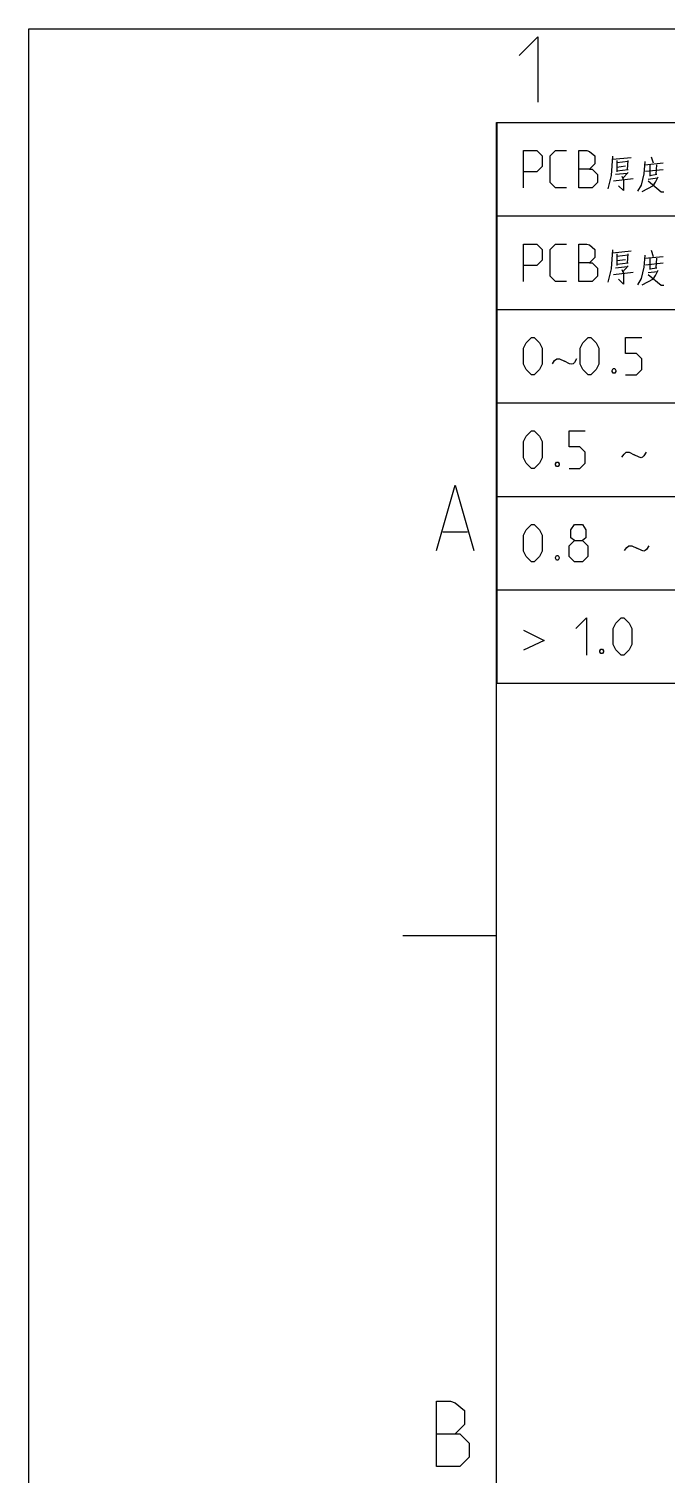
# Model space of a CAD drawing. Header units: millimetres. Extents: x 0 to 210, y 0 to 297.
# Drawn here: x 0 to 34.1, y 219.7 to 297 of the extents above; entities that cross this region are included whole.
import ezdxf

# ---------------------------------------------------------------- set-up
doc = ezdxf.new("R2010")
doc.units = ezdxf.units.MM
doc.header["$LTSCALE"] = 19.36
doc.layers.get('0').update_dxf_attribs({"linetype": 'CONTINUOUS'})

msp = doc.modelspace()

# ---------------------------------------------------------------- linework, layer by layer
at = {"color": 2}
for p, q in [((0, 0), (0, 297)), ((0, 297), (210, 297)), ((25.012, 291.991), (69.612, 291.991)), ((25.012, 291.991), (25.012, 261.991)), ((31.212, 290.027), (32.203, 290.124)), ((31.441, 289.962), (31.441, 289.349)), ((32.012, 289.478), (32.05, 289.962)), ((33.269, 290.156), (33.384, 289.833)), ((31.365, 289.22), (32.012, 289.285)), ((32.05, 289.898), (31.441, 289.833)), ((31.441, 289.607), (31.898, 289.672)), ((31.441, 289.414), (32.05, 289.478)), ((31.746, 288.995), (32.05, 289.317)), ((32.927, 289.736), (33.917, 289.833)), ((32.965, 289.382), (33.917, 289.478)), ((33.193, 289.736), (33.193, 289.124)), ((33.193, 289.156), (33.574, 289.22)), ((33.536, 289.22), (33.574, 289.736)), ((31.25, 288.865), (32.317, 288.995)), ((31.784, 288.349), (31.517, 288.607)), ((33.384, 288.607), (32.774, 288.285)), ((33.117, 288.962), (33.612, 289.027)), ((25.012, 286.991), (69.612, 286.991)), ((31.212, 285.027), (32.203, 285.124)), ((31.441, 284.962), (31.441, 284.349)), ((32.05, 284.898), (31.441, 284.833)), ((31.441, 284.607), (31.898, 284.672)), ((32.012, 284.478), (32.05, 284.962)), ((32.927, 284.736), (33.917, 284.833)), ((33.193, 284.736), (33.193, 284.124)), ((33.269, 285.156), (33.384, 284.833)), ((33.536, 284.22), (33.574, 284.736)), ((31.25, 283.865), (32.317, 283.995)), ((31.365, 284.22), (32.012, 284.285)), ((31.441, 284.414), (32.05, 284.478)), ((31.746, 283.995), (32.05, 284.317)), ((32.965, 284.382), (33.917, 284.478)), ((33.117, 283.962), (33.612, 284.027)), ((33.193, 284.156), (33.574, 284.22)), ((31.784, 283.349), (31.517, 283.607)), ((33.384, 283.607), (32.774, 283.285)), ((25.012, 281.991), (69.612, 281.991)), ((28.907, 279.091), (28.641, 279.22)), ((29.288, 279.349), (29.174, 279.156)), ((25.012, 276.991), (69.612, 276.991)), ((32.622, 274.091), (32.355, 274.22)), ((33.003, 274.349), (32.888, 274.156)), ((25.012, 271.991), (69.612, 271.991)), ((22.124, 270.088), (23.457, 270.088)), ((32.765, 269.091), (32.498, 269.22)), ((33.146, 269.349), (33.031, 269.156)), ((25.012, 266.991), (69.612, 266.991)), ((25.012, 261.991), (69.612, 261.991)), ((20, 248.5), (25, 248.5))]:
    msp.add_line(p, q, dxfattribs=at)
at = {"color": 7}
for p, q in [((25, 5), (25, 292)), ((25, 292), (205, 292))]:
    msp.add_line(p, q, dxfattribs=at)
at = {"color": 2}
for points in [[(26.215, 295.573), (27.215, 296.573), (27.215, 293.073)], [(26.45, 288.491), (26.45, 290.491), (27.165, 290.491), (27.45, 290.205), (27.45, 289.634), (27.165, 289.348), (26.45, 289.348)], [(28.736, 288.491), (28.165, 288.491), (27.879, 288.776), (27.879, 290.205), (28.165, 290.491), (28.736, 290.491)], [(29.403, 288.491), (29.403, 290.491), (29.831, 290.491), (29.974, 290.443), (30.26, 290.205), (30.26, 289.776), (29.974, 289.491), (29.403, 289.491)], [(31.212, 290.188), (31.136, 289.156), (30.946, 288.446)], [(29.974, 289.491), (30.117, 289.491), (30.403, 289.205), (30.403, 288.776), (30.117, 288.491), (29.403, 288.491)], [(32.927, 289.898), (32.888, 289.253), (32.736, 288.64), (32.546, 288.317)], [(31.708, 289.124), (31.784, 288.93), (31.784, 288.349)], [(33.117, 288.865), (33.803, 288.285), (33.955, 288.285)], [(33.384, 288.607), (33.498, 288.801), (33.65, 289.091)], [(26.45, 283.491), (26.45, 285.491), (27.165, 285.491), (27.45, 285.205), (27.45, 284.634), (27.165, 284.348), (26.45, 284.348)], [(28.736, 283.491), (28.165, 283.491), (27.879, 283.776), (27.879, 285.205), (28.165, 285.491), (28.736, 285.491)], [(29.403, 283.491), (29.403, 285.491), (29.831, 285.491), (29.974, 285.443), (30.26, 285.205), (30.26, 284.776), (29.974, 284.491), (29.403, 284.491)], [(31.212, 285.188), (31.136, 284.156), (30.946, 283.446)], [(32.927, 284.898), (32.888, 284.253), (32.736, 283.64), (32.546, 283.317)], [(29.974, 284.491), (30.117, 284.491), (30.403, 284.205), (30.403, 283.776), (30.117, 283.491), (29.403, 283.491)], [(31.708, 284.124), (31.784, 283.93), (31.784, 283.349)], [(33.117, 283.865), (33.803, 283.285), (33.955, 283.285)], [(33.384, 283.607), (33.498, 283.801), (33.65, 284.091)], [(26.45, 279.062), (26.45, 279.919), (26.593, 280.205), (26.879, 280.491), (27.022, 280.491), (27.308, 280.205), (27.45, 279.919), (27.45, 279.062), (27.308, 278.776), (27.022, 278.491), (26.879, 278.491), (26.593, 278.776), (26.45, 279.062)], [(29.479, 279.062), (29.479, 279.919), (29.622, 280.205), (29.908, 280.491), (30.05, 280.491), (30.336, 280.205), (30.479, 279.919), (30.479, 279.062), (30.336, 278.776), (30.05, 278.491), (29.908, 278.491), (29.622, 278.776), (29.479, 279.062)], [(31.908, 278.491), (32.479, 278.491), (32.765, 278.776), (32.765, 279.348), (32.479, 279.634), (31.908, 279.634), (31.908, 280.491), (32.765, 280.491)], [(27.993, 279.091), (28.108, 279.253), (28.222, 279.349), (28.298, 279.349), (28.374, 279.349), (28.641, 279.22)], [(29.174, 279.156), (29.098, 279.091), (29.022, 279.059), (28.907, 279.091)], [(31.336, 278.824), (31.384, 278.729), (31.384, 278.681), (31.336, 278.586), (31.241, 278.586), (31.193, 278.681), (31.193, 278.729), (31.241, 278.824), (31.336, 278.824)], [(26.45, 274.062), (26.45, 274.919), (26.593, 275.205), (26.879, 275.491), (27.022, 275.491), (27.308, 275.205), (27.45, 274.919), (27.45, 274.062), (27.308, 273.776), (27.022, 273.491), (26.879, 273.491), (26.593, 273.776), (26.45, 274.062)], [(28.879, 273.491), (29.45, 273.491), (29.736, 273.776), (29.736, 274.348), (29.45, 274.634), (28.879, 274.634), (28.879, 275.491), (29.736, 275.491)], [(28.308, 273.824), (28.355, 273.729), (28.355, 273.681), (28.308, 273.586), (28.212, 273.586), (28.165, 273.681), (28.165, 273.729), (28.212, 273.824), (28.308, 273.824)], [(31.708, 274.091), (31.822, 274.253), (31.936, 274.349), (32.012, 274.349), (32.088, 274.349), (32.355, 274.22)], [(32.888, 274.156), (32.812, 274.091), (32.736, 274.059), (32.622, 274.091)], [(21.791, 269.088), (22.791, 272.588), (23.791, 269.088)], [(26.45, 269.062), (26.45, 269.919), (26.593, 270.205), (26.879, 270.491), (27.022, 270.491), (27.308, 270.205), (27.45, 269.919), (27.45, 269.062), (27.308, 268.776), (27.022, 268.491), (26.879, 268.491), (26.593, 268.776), (26.45, 269.062)], [(29.165, 269.634), (28.974, 269.776), (28.974, 270.205), (29.165, 270.491), (29.593, 270.491), (29.784, 270.205), (29.784, 269.776), (29.593, 269.634), (29.879, 269.348), (29.879, 268.776), (29.593, 268.491), (29.165, 268.491), (28.879, 268.776)], [(28.879, 268.776), (28.879, 269.348), (29.165, 269.634), (29.593, 269.634)], [(31.85, 269.091), (31.965, 269.253), (32.079, 269.349), (32.155, 269.349), (32.231, 269.349), (32.498, 269.22)], [(33.031, 269.156), (32.955, 269.091), (32.879, 269.059), (32.765, 269.091)], [(28.308, 268.824), (28.355, 268.729), (28.355, 268.681), (28.308, 268.586), (28.212, 268.586), (28.165, 268.681), (28.165, 268.729), (28.212, 268.824), (28.308, 268.824)], [(29.241, 264.919), (29.812, 265.491), (29.812, 263.491)], [(31.241, 264.062), (31.241, 264.919), (31.384, 265.205), (31.669, 265.491), (31.812, 265.491), (32.098, 265.205), (32.241, 264.919), (32.241, 264.062), (32.098, 263.776), (31.812, 263.491), (31.669, 263.491), (31.384, 263.776), (31.241, 264.062)], [(26.441, 264.833), (27.546, 264.285), (26.441, 263.769)], [(30.669, 263.824), (30.717, 263.729), (30.717, 263.681), (30.669, 263.586), (30.574, 263.586), (30.527, 263.681), (30.527, 263.729), (30.574, 263.824), (30.669, 263.824)], [(21.791, 220.088), (21.791, 223.588), (22.541, 223.588), (22.791, 223.505), (23.291, 223.088), (23.291, 222.338), (22.791, 221.838)], [(21.791, 221.838), (23.041, 221.838), (23.541, 221.338), (23.541, 220.588), (23.041, 220.088), (21.791, 220.088)]]:
    msp.add_lwpolyline(points, dxfattribs=at)

doc.saveas('drawing.dxf')
